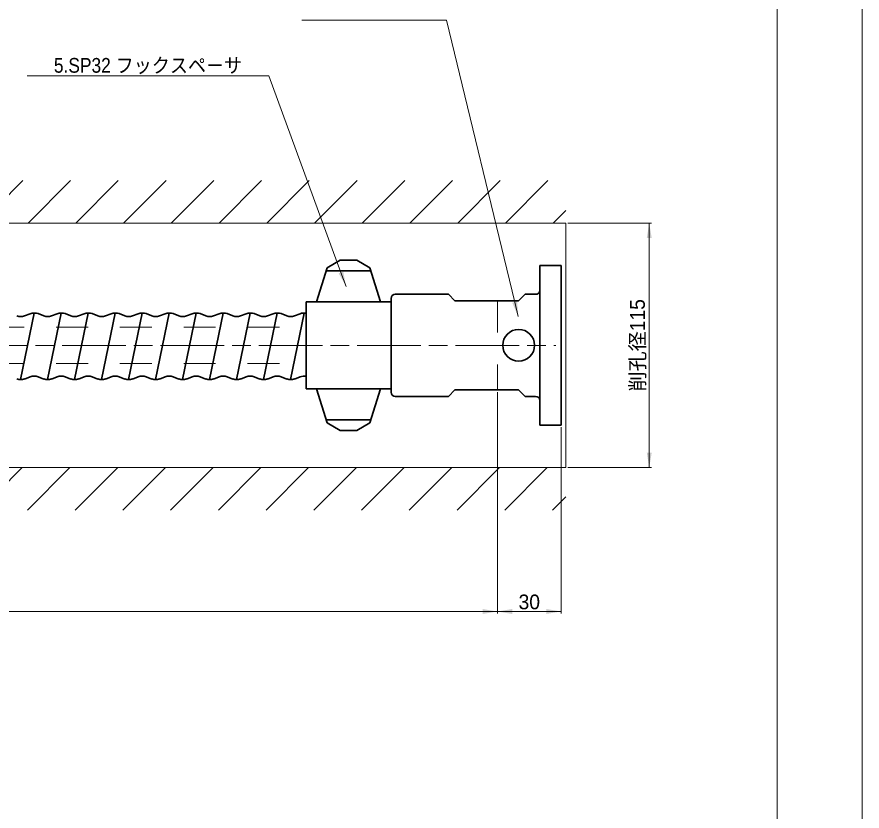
# Model space of a CAD drawing. Units: millimetres at full size, sheet at 1:2.5; details may follow other scales. Extents: x 1983 to 3663, y 1382 to 2584.
# Drawn here: x 3265.3 to 3662.8, y 1983.6 to 2357.2 of the extents above; entities that cross this region are included whole.
import ezdxf
from ezdxf.enums import TextEntityAlignment as Align

# ---------------------------------------------------------------- set-up
doc = ezdxf.new("R2010")
doc.units = ezdxf.units.MM
doc.header["$LTSCALE"] = 2.5
doc.linetypes.add('CHAIN', pattern=[18.5, 12, -1.5, 3.5, -1.5])
doc.linetypes.add('DASHED_SPACED', pattern=[12, 6, -6])
for name, color, linetype, lineweight in [('1外形線', 7, 'Continuous', 35), ('2細い実線', 3, 'Continuous', 20), ('3隠れ線', 2, 'DASHED_SPACED', 13), ('4中心線', 1, 'CHAIN', 15), ('6寸法線', 4, 'Continuous', 13), ('7 枠・タイトル', 7, 'Continuous', 13)]:
    doc.layers.add(name, color=color, linetype=linetype, lineweight=lineweight)
doc.styles.add('ＭＳ Ｐゴシック', font='')
doc.styles.get('ＭＳ Ｐゴシック').set_extended_font_data('MS PGothic')
pattern_1 = [(45, (2517.183, 2315.113), (-11.22532, 11.22532), [])]

# ---------------------------------------------------------------- blocks, each defined once
blk = doc.blocks.new('filled_arrow')
at = {"color": 0, "linetype": 'Continuous', "lineweight": -2}
blk.add_solid([(7.5, 1.25), (0, 0), (7.5, -1.25)], dxfattribs=at)

msp = doc.modelspace()

# ---------------------------------------------------------------- hatches: boundary and pattern name
at = {"layer": '2細い実線', "lineweight": 13}
h = msp.add_hatch(dxfattribs=at)
h.set_pattern_fill('USER', color=256, style=0, pattern_type=2)
h.set_pattern_definition(pattern_1)
h.paths.add_polyline_path([(2389.376, 2260.237), (2389.376, 2280.237), (3523.465, 2280.237), (3523.465, 2260.237), (3073.725, 2260.237), (3073.725, 2267.737), (3063.725, 2267.737), (3063.725, 2260.237)])
h = msp.add_hatch(dxfattribs=at)
h.set_pattern_fill('USER', color=256, style=0, pattern_type=2)
h.set_pattern_definition(pattern_1)
h.paths.add_polyline_path([(2389.547, 2125.237), (2389.482, 2145.237), (3063.725, 2145.237), (3063.725, 2137.737), (3073.725, 2137.737), (3073.725, 2145.237), (3523.465, 2145.237), (3523.465, 2125.237)])

# ---------------------------------------------------------------- linework, layer by layer
at = {"layer": '1外形線'}
for p, q in [((3417.285, 2242.737), (3411.258, 2239.257)), ((3425.231, 2242.737), (3417.285, 2242.737)), ((3425.231, 2242.737), (3431.258, 2239.257)), ((3411.258, 2239.257), (3406.258, 2223.237)), ((3431.258, 2239.257), (3436.258, 2223.237)), ((3521.258, 2240.237), (3511.258, 2240.237)), ((3511.258, 2240.237), (3511.258, 2228.737)), ((3521.258, 2165.237), (3521.258, 2240.237)), ((3431.733, 2237.737), (3410.784, 2237.737)), ((3468.209, 2226.737), (3443.258, 2226.737)), ((3471.245, 2223.702), (3468.209, 2226.737)), ((3504.28, 2226.737), (3501.245, 2223.702)), ((3509.258, 2226.737), (3504.28, 2226.737)), ((3511.258, 2228.737), (3511.266, 2202.737)), ((3441.258, 2223.237), (3401.258, 2223.237)), ((3401.258, 2223.237), (3401.258, 2182.237)), ((3441.258, 2180.737), (3441.258, 2224.737)), ((3441.258, 2223.237), (3441.258, 2182.237)), ((3501.245, 2223.702), (3471.245, 2223.702)), ((3273.393, 2217.951), (3267.032, 2186.611)), ((3268.823, 2216.593), (3271.487, 2217.632)), ((3275.324, 2217.64), (3277.986, 2216.593)), ((3286.082, 2217.951), (3279.732, 2186.611)), ((3281.523, 2216.593), (3284.187, 2217.632)), ((3288.024, 2217.64), (3290.686, 2216.593)), ((3298.793, 2217.951), (3292.432, 2186.611)), ((3294.223, 2216.593), (3296.887, 2217.632)), ((3300.724, 2217.64), (3303.386, 2216.593)), ((3311.482, 2217.951), (3305.132, 2186.611)), ((3306.923, 2216.593), (3309.587, 2217.632)), ((3313.424, 2217.64), (3316.086, 2216.593)), ((3324.193, 2217.951), (3317.832, 2186.611)), ((3319.623, 2216.593), (3322.287, 2217.632)), ((3326.124, 2217.64), (3328.786, 2216.593)), ((3336.882, 2217.951), (3330.532, 2186.611)), ((3332.323, 2216.593), (3334.987, 2217.632)), ((3338.824, 2217.64), (3341.486, 2216.593)), ((3349.593, 2217.951), (3343.232, 2186.611)), ((3345.023, 2216.593), (3347.687, 2217.632)), ((3351.524, 2217.64), (3354.186, 2216.593)), ((3362.282, 2217.951), (3355.932, 2186.611)), ((3357.723, 2216.593), (3360.387, 2217.632)), ((3364.224, 2217.64), (3366.886, 2216.593)), ((3374.993, 2217.951), (3368.632, 2186.611)), ((3370.423, 2216.593), (3373.087, 2217.632)), ((3376.924, 2217.64), (3379.586, 2216.593)), ((3387.682, 2217.951), (3381.332, 2186.611)), ((3383.123, 2216.593), (3385.787, 2217.632)), ((3389.624, 2217.64), (3392.286, 2216.593)), ((3400.393, 2217.951), (3394.032, 2186.611)), ((3395.823, 2216.593), (3398.487, 2217.632)), ((3511.266, 2202.737), (3511.258, 2174.606)), ((3268.823, 2186.903), (3271.487, 2187.942)), ((3275.324, 2187.95), (3277.986, 2186.903)), ((3281.523, 2186.903), (3284.187, 2187.942)), ((3288.024, 2187.95), (3290.686, 2186.903)), ((3294.223, 2186.903), (3296.887, 2187.942)), ((3300.724, 2187.95), (3303.386, 2186.903)), ((3306.923, 2186.903), (3309.587, 2187.942)), ((3313.424, 2187.95), (3316.086, 2186.903)), ((3319.623, 2186.903), (3322.287, 2187.942)), ((3326.124, 2187.95), (3328.786, 2186.903)), ((3332.323, 2186.903), (3334.987, 2187.942)), ((3338.824, 2187.95), (3341.486, 2186.903)), ((3345.023, 2186.903), (3347.687, 2187.942)), ((3351.524, 2187.95), (3354.186, 2186.903)), ((3357.723, 2186.903), (3360.387, 2187.942)), ((3364.224, 2187.95), (3366.886, 2186.903)), ((3370.423, 2186.903), (3373.087, 2187.942)), ((3376.924, 2187.95), (3379.586, 2186.903)), ((3383.123, 2186.903), (3385.787, 2187.942)), ((3389.624, 2187.95), (3392.286, 2186.903)), ((3395.823, 2186.903), (3398.487, 2187.942)), ((3441.258, 2182.237), (3401.258, 2182.237)), ((3411.258, 2166.217), (3406.258, 2182.237)), ((3431.258, 2166.217), (3436.258, 2182.237)), ((3468.209, 2178.737), (3443.258, 2178.737)), ((3471.245, 2181.773), (3468.209, 2178.737)), ((3501.245, 2181.773), (3471.245, 2181.773)), ((3504.28, 2178.737), (3501.245, 2181.773)), ((3509.258, 2178.737), (3504.28, 2178.737)), ((3511.258, 2165.237), (3511.258, 2176.737)), ((3431.733, 2167.737), (3410.784, 2167.737)), ((3417.285, 2162.737), (3411.258, 2166.217)), ((3425.231, 2162.737), (3417.285, 2162.737)), ((3425.231, 2162.737), (3431.258, 2166.217)), ((3511.258, 2165.237), (3521.258, 2165.237))]:
    msp.add_line(p, q, dxfattribs=at)
msp.add_circle((3501.255, 2202.752), 7.5, dxfattribs=at)
for centre, radius, start, end in [((3443.258, 2224.737), 2, 90, 180), ((3509.258, 2228.737), 2, 270, 0.0002), ((3509.258, 2228.737), 2, 270, 0.00299), ((3267.055, 2221.801), 5.5, 251.24295, 288.75705), ((3273.416, 2211.951), 6, 71.46161, 108.75705), ((3279.755, 2221.801), 5.5, 251.24295, 288.75705), ((3286.116, 2211.951), 6, 71.46161, 108.75705), ((3292.455, 2221.801), 5.5, 251.24295, 288.75705), ((3298.816, 2211.951), 6, 71.46161, 108.75705), ((3305.155, 2221.801), 5.5, 251.24295, 288.75705), ((3311.516, 2211.951), 6, 71.46161, 108.75705), ((3317.855, 2221.801), 5.5, 251.24295, 288.75705), ((3324.216, 2211.951), 6, 71.46161, 108.75705), ((3330.555, 2221.801), 5.5, 251.24295, 288.75705), ((3336.916, 2211.951), 6, 71.46161, 108.75705), ((3343.255, 2221.801), 5.5, 251.24295, 288.75705), ((3349.616, 2211.951), 6, 71.46161, 108.75705), ((3355.955, 2221.801), 5.5, 251.24295, 288.75705), ((3362.316, 2211.951), 6, 71.46161, 108.75705), ((3368.655, 2221.801), 5.5, 251.24295, 288.75705), ((3375.016, 2211.951), 6, 71.46161, 108.75705), ((3381.355, 2221.801), 5.5, 251.24295, 288.75705), ((3387.716, 2211.951), 6, 71.46161, 108.75705), ((3394.055, 2221.801), 5.5, 251.24295, 288.75705), ((3400.416, 2211.951), 6, 81.93363, 108.75705), ((3267.055, 2192.111), 5.5, 251.24295, 288.75705), ((3273.416, 2182.261), 6, 71.46161, 108.75705), ((3279.755, 2192.111), 5.5, 251.24295, 288.75705), ((3286.116, 2182.261), 6, 71.46161, 108.75705), ((3292.455, 2192.111), 5.5, 251.24295, 288.75705), ((3298.816, 2182.261), 6, 71.46161, 108.75705), ((3305.155, 2192.111), 5.5, 251.24295, 288.75705), ((3311.516, 2182.261), 6, 71.46161, 108.75705), ((3317.855, 2192.111), 5.5, 251.24295, 288.75705), ((3324.216, 2182.261), 6, 71.46161, 108.75705), ((3330.555, 2192.111), 5.5, 251.24295, 288.75705), ((3336.916, 2182.261), 6, 71.46161, 108.75705), ((3343.255, 2192.111), 5.5, 251.24295, 288.75705), ((3349.616, 2182.261), 6, 71.46161, 108.75705), ((3355.955, 2192.111), 5.5, 251.24295, 288.75705), ((3362.316, 2182.261), 6, 71.46161, 108.75705), ((3368.655, 2192.111), 5.5, 251.24295, 288.75705), ((3375.016, 2182.261), 6, 71.46161, 108.75705), ((3381.355, 2192.111), 5.5, 251.24295, 288.75705), ((3387.716, 2182.261), 6, 71.46161, 108.75705), ((3394.055, 2192.111), 5.5, 251.24295, 288.75705), ((3400.416, 2182.261), 6, 81.93363, 108.75705), ((3443.258, 2180.737), 2, 180, 270), ((3509.258, 2176.737), 2, 0, 90)]:
    msp.add_arc(centre, radius, start, end, dxfattribs=at)
at = {"layer": '2細い実線'}
for p, q in [((3523.465, 2260.237), (3073.725, 2260.237)), ((3523.465, 2145.237), (3523.465, 2260.237)), ((3523.465, 2145.237), (3073.725, 2145.237))]:
    msp.add_line(p, q, dxfattribs=at)
at = {"layer": '3隠れ線'}
for p, q in [((3491.258, 2223.702), (3491.258, 2181.773)), ((3073.725, 2211.237), (3401.258, 2211.237)), ((3073.725, 2194.237), (3401.258, 2194.237))]:
    msp.add_line(p, q, dxfattribs=at)
at = {"layer": '4中心線'}
msp.add_line((2222.745, 2202.737), (3518.725, 2202.737), dxfattribs=at)
at = {"layer": '6寸法線'}
for p, q in [((3524.465, 2260.237), (3563.678, 2260.237)), ((3562.678, 2260.237), (3562.678, 2145.237)), ((3491.258, 2180.773), (3491.258, 2076.536)), ((3491.258, 2180.773), (3491.258, 2076.536)), ((3521.258, 2164.237), (3521.258, 2076.536)), ((3524.465, 2145.237), (3563.678, 2145.237)), ((2222.745, 2077.536), (3491.258, 2077.536)), ((3491.258, 2077.536), (3521.258, 2077.536))]:
    msp.add_line(p, q, dxfattribs=at)
for points in [[(3501.06, 2216.246), (3499.415, 2223.05), (3467.347, 2355.703), (3399.285, 2355.703)], [(3420.096, 2230.463), (3417.683, 2237.034), (3383.744, 2329.477), (3270.177, 2329.477)]]:
    msp.add_lwpolyline(points, dxfattribs=at)
at = {"layer": '7 枠・タイトル'}
for p, q in [((3662.78, 2584.215), (3662.78, 1396.215)), ((3622.78, 2544.215), (3622.78, 1436.215))]:
    msp.add_line(p, q, dxfattribs=at)

# ---------------------------------------------------------------- block references
at = {"layer": '6寸法線', "xscale": 0.933, "yscale": 0.933}
for p, rotation in [((3562.678, 2260.237), 270), ((3420.096, 2230.463), 110.2), ((3501.06, 2216.246), 103.6), ((3562.678, 2145.237), 90), ((3491.258, 2077.536), 180), ((3521.258, 2077.536), 180)]:
    msp.add_blockref('filled_arrow', p, dxfattribs=dict(at, rotation=rotation))
msp.add_blockref('filled_arrow', (3491.258, 2077.536), dxfattribs=at)

# ---------------------------------------------------------------- texts
at = {"layer": '6寸法線', "style": 'ＭＳ Ｐゴシック', "width": 0.9}
msp.add_text('5.SP32 フックスペ－サ', height=6.928, dxfattribs=at).set_placement((3371.235, 2334.444), align=Align.MIDDLE_RIGHT)
at = {"layer": '6寸法線', "style": 'ＭＳ Ｐゴシック'}
msp.add_text('削孔径115', height=6.928, rotation=90, dxfattribs=at).set_placement((3557.144, 2202.737), align=Align.MIDDLE_CENTER)
msp.add_text('30', height=6.928, dxfattribs=at).set_placement((3506.258, 2082.036), align=Align.MIDDLE_CENTER)

doc.saveas('drawing.dxf')
